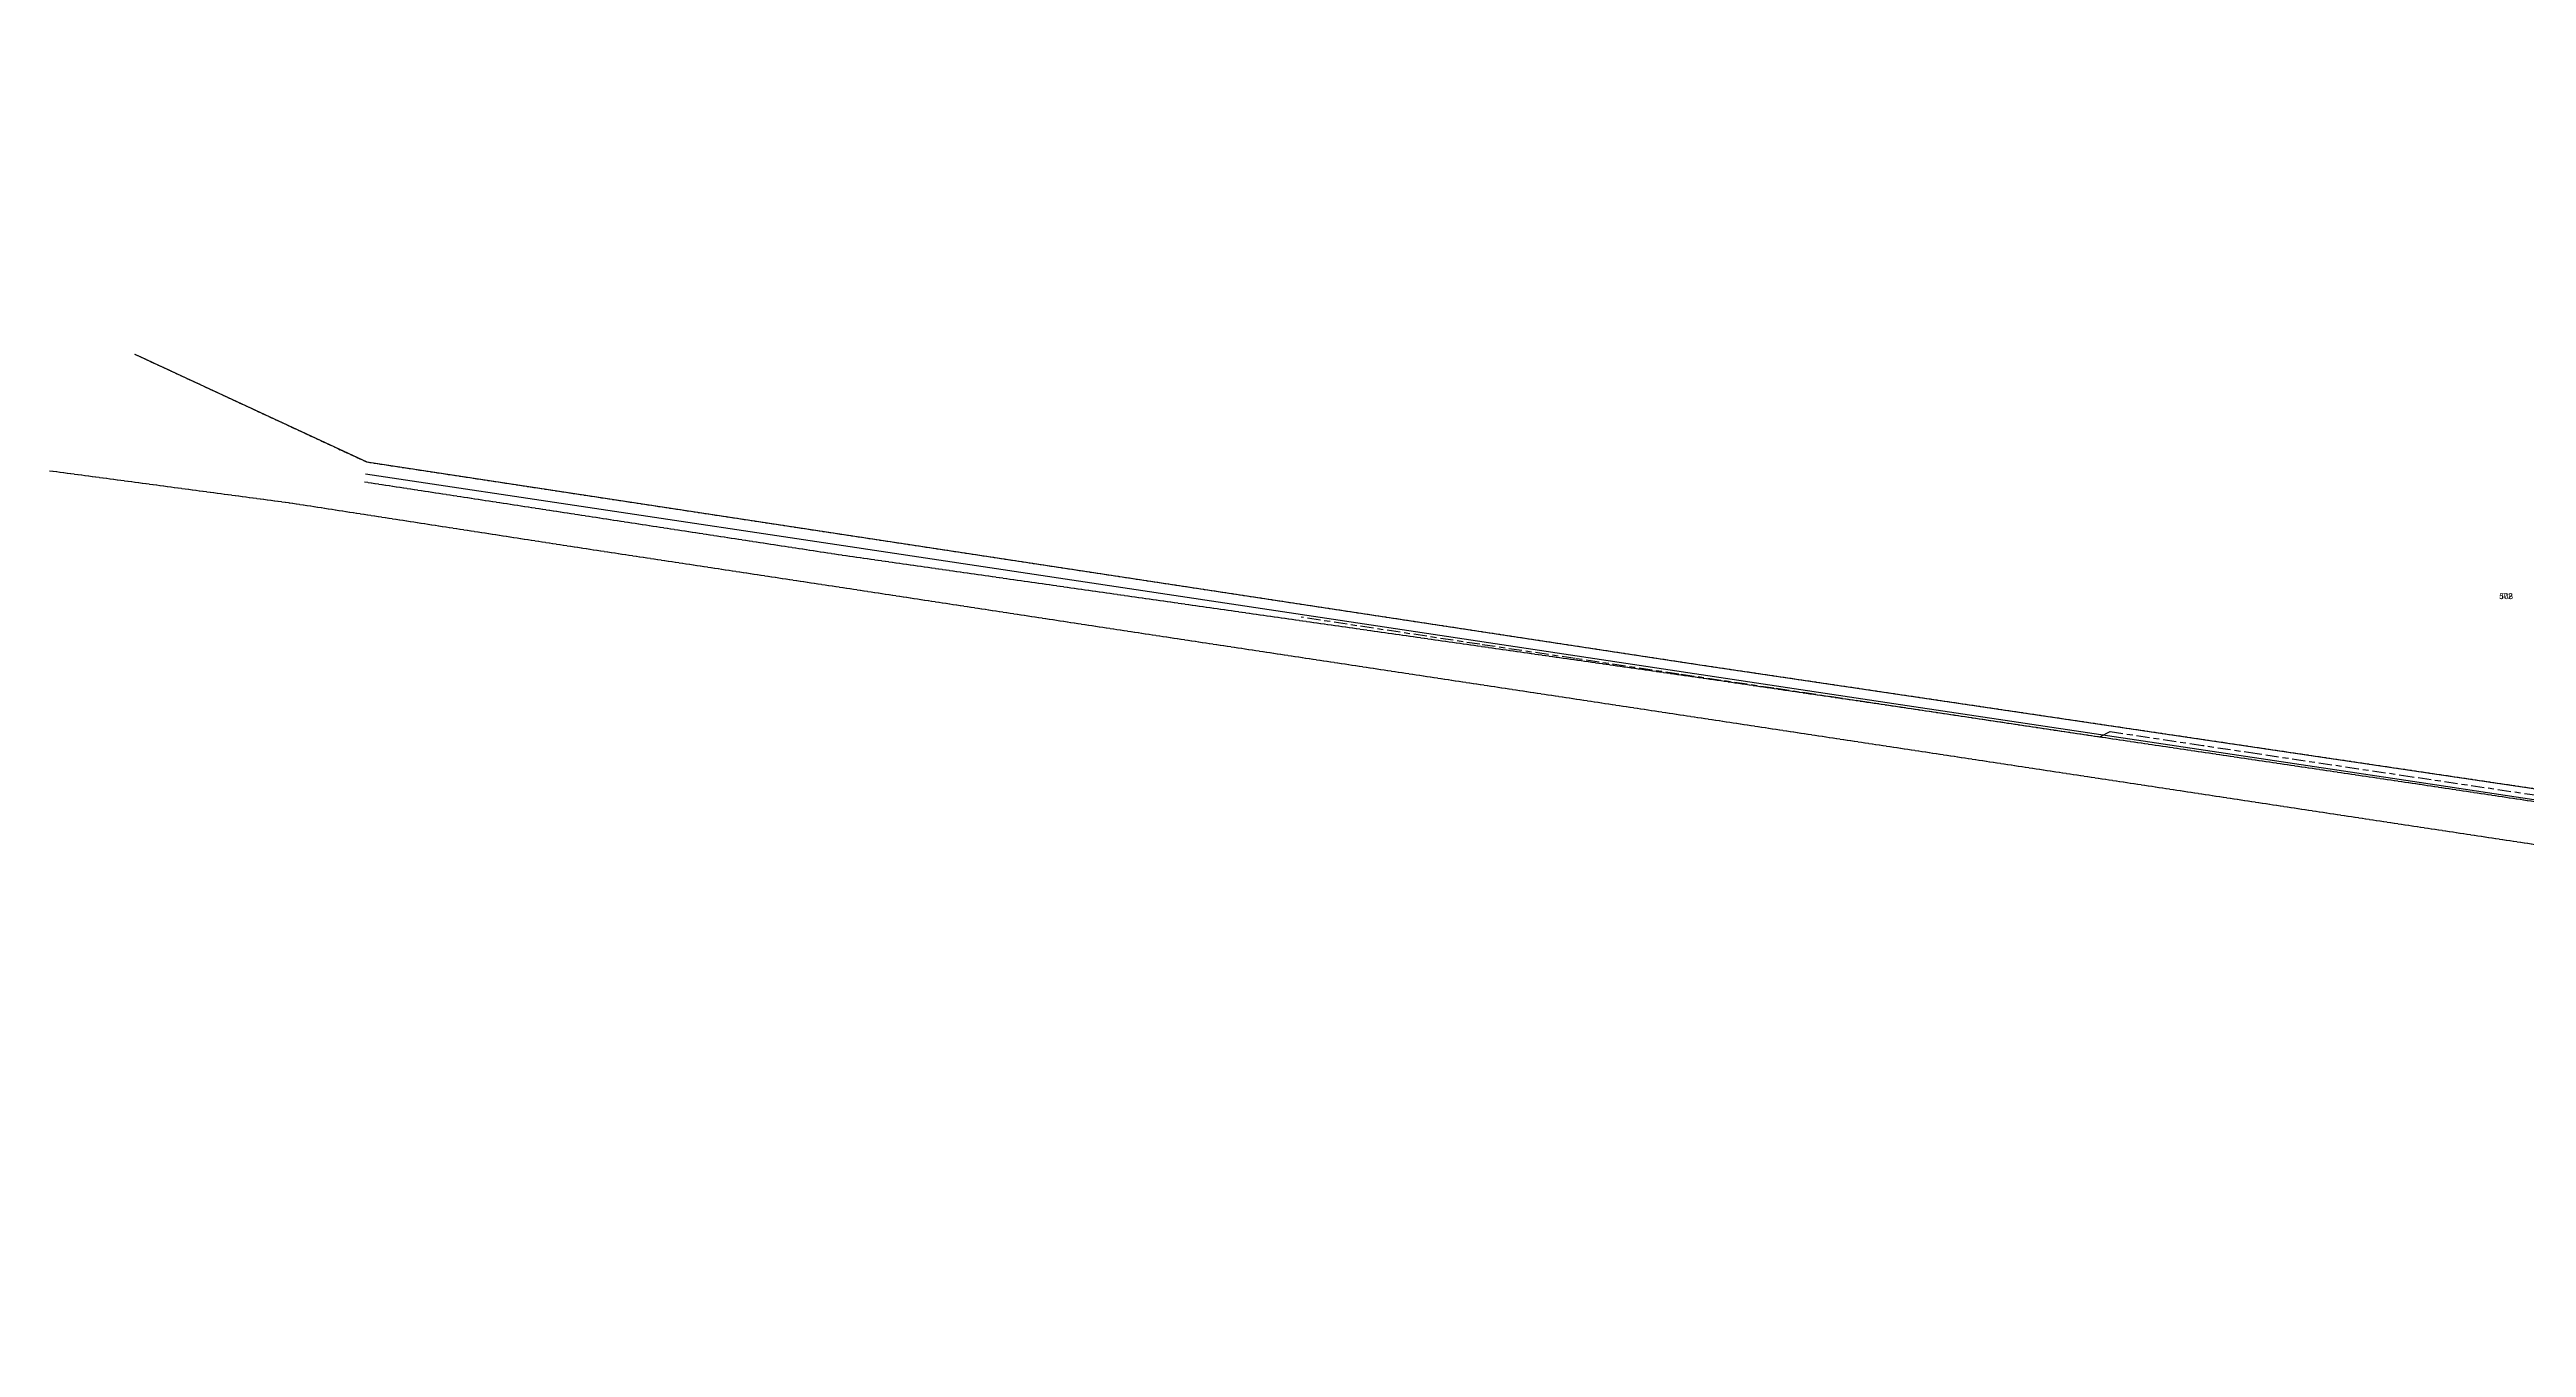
# Model space of a CAD drawing. Header units: metres. Extents: x 303290 to 305422, y 6242588 to 6244350.
# Drawn here: x 303290 to 304046, y 6243011 to 6243407 of the extents above; entities that cross this region are included whole.
import ezdxf

# ---------------------------------------------------------------- set-up
doc = ezdxf.new("R2010")
doc.units = ezdxf.units.M
doc.linetypes.add('Cable Exist OH', pattern=[1, 1, 0])
doc.linetypes.add('Cable Exist UG', pattern=[8.2, 4, -1.2, 1.8, -1.2])
doc.layers.add('Mains_HV_EXT', color=7, linetype='Continuous')
doc.layers.add('Mains_TR_EXT', color=7, linetype='Continuous')
doc.styles.get("Standard").update_dxf_attribs({"font": 'arial.ttf'})
doc.linetypes.add('Cable E OH', pattern='A,9.4,["E",Standard,S=1.7,R=0,X=0,Y=-1],0', length=9.4)
doc.linetypes.add('Cable P UG', pattern='A,6,-0.5,["P",Standard,S=1.7,R=0,X=0.5,Y=-1],-2.9', length=9.4)

msp = doc.modelspace()

# ---------------------------------------------------------------- linework, layer by layer
at = {"layer": 'Mains_HV_EXT', "linetype": 'Cable P UG'}
msp.add_lwpolyline([(303316.16, 6243314.49), (303386.86, 6243281.61), (303794.29, 6243219.6), (304221.32, 6243156.24), (304272.28, 6243147.01), (304350.82, 6243135.67), (304587.21, 6243101.43), (304667.41, 6243090.1), (304762.14, 6243074.17), (304886.51, 6243055.75), (304981.35, 6243043.75), (305056.06, 6243033.77), (305128.95, 6243023.27), (305191.75, 6243014.33), (305205.33, 6243078.02), (305286.78, 6243407.49)], dxfattribs=at)
at = {"layer": 'Mains_HV_EXT', "linetype": 'Cable E OH'}
for points in [[(303316.16, 6243314.49), (303386.86, 6243281.61), (303794.29, 6243219.6), (304221.32, 6243156.24), (304272.1, 6243146.16), (304350.69, 6243134.78), (304430.74, 6243123.01), (304502.83, 6243112.74), (304587.08, 6243100.54), (304667.27, 6243089.21), (304762, 6243073.28), (304832.7, 6243062.83), (304886.38, 6243054.86), (304981.22, 6243042.86), (305055.93, 6243032.88), (305128.83, 6243022.38), (305192.37, 6243013.4), (305205.33, 6243078.02), (305286.78, 6243407.49)], [(305193.04, 6243012.66), (305128.53, 6243021.43), (305055.85, 6243032.05), (304981.04, 6243041.78), (304886, 6243053.91), (304832.65, 6243061.97), (304761.76, 6243072.32), (304667.21, 6243088.16), (304587.02, 6243099.51), (304502.69, 6243111.78), (304430.58, 6243122.26), (304350.66, 6243133.86), (304271.8, 6243145.34), (304221.36, 6243152.69), (304165.89, 6243160.78), (304086.42, 6243172.72), (304013.1, 6243183.73), (303852.81, 6243207.82), (303693.3, 6243231.79), (303530.31, 6243256.28), (303386.48, 6243277.89)]]:
    msp.add_lwpolyline(points, dxfattribs=at)
at = {"layer": 'Mains_HV_EXT', "linetype": 'Cable Exist UG'}
msp.add_lwpolyline([(304170.79, 6243161.69), (304010.89, 6243185.44), (303994.52, 6243187.88), (303994.52, 6243187.88), (303963.66, 6243192.49), (303947.02, 6243194.98), (303918.73, 6243199.23), (303915.53, 6243197.63), (303915.53, 6243197.63), (303885.77, 6243202.11), (303816.19, 6243212.52), (303816.19, 6243212.52), (303787.17, 6243216.86), (303755.52, 6243221.59), (303755.52, 6243221.59), (303726.49, 6243225.94), (303671.96, 6243234.2)], dxfattribs=at)
at = {"layer": 'Mains_TR_EXT', "linetype": 'Cable Exist OH'}
for points in [[(303316.07, 6243314.53), (303386.86, 6243281.61), (303794.29, 6243219.6), (304087.32, 6243176.12), (304166.7, 6243162.26), (304221.34, 6243154.21), (304272.06, 6243146.71), (304350.77, 6243135.37), (304430.83, 6243123.61), (304502.91, 6243113.33), (304587.17, 6243101.14), (304667.36, 6243089.8), (304762.09, 6243073.87), (304832.79, 6243063.42), (304886.47, 6243055.45), (304981.3, 6243043.43), (305056.19, 6243032.78), (305129.62, 6243021.72), (305192.72, 6243013.23), (305209.43, 6243086.55), (305286.75, 6243407.28)], [(303290.1, 6243278.94), (303363.25, 6243269.17), (303452.84, 6243255.31), (303535.39, 6243242.78), (303615.77, 6243230.49), (303703.84, 6243217.14), (303802.73, 6243202.16), (303902.2, 6243187.06), (304011.43, 6243170.47), (304090.77, 6243158.47)], [(303386.19, 6243275.54), (303532.05, 6243253.18), (303793.53, 6243215.81), (303853.87, 6243206.97), (303905.45, 6243199.23), (304013.47, 6243183.21), (304086.32, 6243172.26), (304166.35, 6243160.38), (304220.85, 6243152.1), (304271.71, 6243144.75), (304350.58, 6243133.26), (304430.27, 6243121.7), (304502.38, 6243111.22), (304586.73, 6243098.94), (304666.82, 6243087.62), (304761.67, 6243071.73), (304832.23, 6243061.43), (304885.92, 6243053.32), (304980.95, 6243041.16), (305055.6, 6243030.8), (305129.09, 6243019.64), (305193.34, 6243011.33), (305194.35, 6243012.27)]]:
    msp.add_lwpolyline(points, dxfattribs=at)

# ---------------------------------------------------------------- texts
at = {"layer": 'Mains_TR_EXT'}
for s in ['J72', '508']:
    msp.add_text(s, height=1.8, dxfattribs=at).set_placement((304037.5, 6243239.74))

doc.saveas('drawing.dxf')
